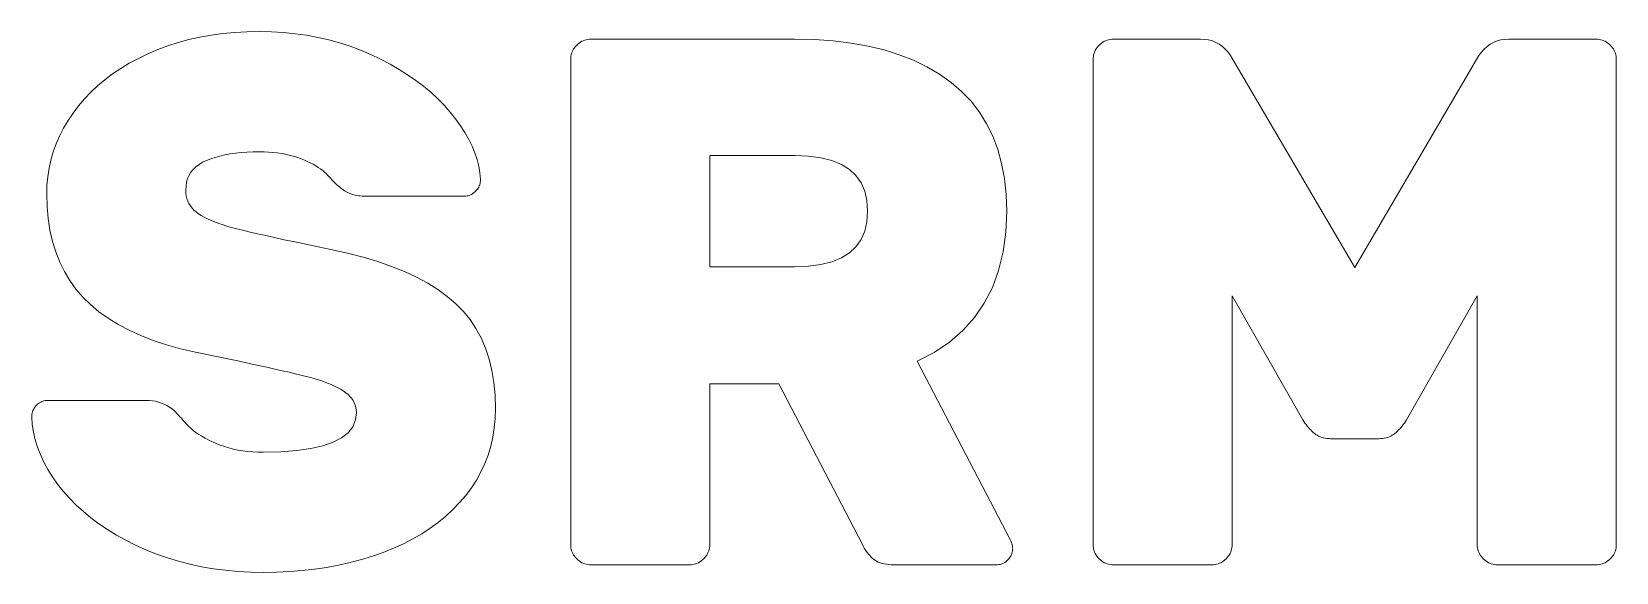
# Model space of a CAD drawing. Extents: x 90.5 to 132.7, y 111.1 to 125.5.
import ezdxf

# ---------------------------------------------------------------- set-up
doc = ezdxf.new("R2010")
doc.units = 0

msp = doc.modelspace()

# ---------------------------------------------------------------- linework, layer by layer
at = {"color": 7, "lineweight": 13}
for points in [[(102.479996, 121.560005), (102.478699, 121.524506), (102.4748, 121.490005), (102.4683, 121.456505), (102.459198, 121.424004), (102.447502, 121.392502), (102.433197, 121.362), (102.416298, 121.332504), (102.396797, 121.304001), (102.374702, 121.276505), (102.349998, 121.25), (102.3237, 121.225304), (102.296799, 121.203201), (102.269302, 121.183701), (102.241196, 121.166801), (102.212502, 121.152504), (102.183197, 121.1408), (102.153297, 121.131699), (102.122803, 121.125206), (102.091698, 121.1213), (102.059998, 121.120003), (99.440002, 121.120003), (99.385201, 121.120705), (99.332802, 121.122803), (99.282799, 121.126305), (99.235199, 121.131203), (99.190002, 121.137505), (99.147202, 121.145203), (99.106796, 121.154305), (99.068802, 121.164803), (99.033203, 121.176704), (99, 121.190002), (98.967598, 121.205101), (98.934402, 121.222404), (98.900398, 121.241905), (98.865601, 121.263603), (98.830002, 121.287506), (98.793602, 121.313599), (98.756401, 121.341904), (98.718399, 121.372406), (98.679596, 121.405106), (98.639999, 121.440002), (98.630203, 121.449905), (98.616798, 121.4636), (98.5998, 121.481102), (98.579201, 121.502403), (98.555, 121.527504), (98.527199, 121.556404), (98.495796, 121.589104), (98.4608, 121.625603), (98.422203, 121.665901), (98.379997, 121.710007), (98.333496, 121.755501), (98.281998, 121.800003), (98.225502, 121.843506), (98.164001, 121.886002), (98.097504, 121.927505), (98.026001, 121.968002), (97.949501, 122.0075), (97.867996, 122.046005), (97.781502, 122.083504), (97.690002, 122.120003), (97.594498, 122.154205), (97.496002, 122.184799), (97.394501, 122.2118), (97.290001, 122.235199), (97.182503, 122.255005), (97.071999, 122.271202), (96.958496, 122.283806), (96.842003, 122.292801), (96.722504, 122.298203), (96.599998, 122.300003), (96.431099, 122.297699), (96.268402, 122.290802), (96.1119, 122.279305), (95.961601, 122.263206), (95.817497, 122.2425), (95.679604, 122.217201), (95.547897, 122.187302), (95.422401, 122.152802), (95.303101, 122.113701), (95.190002, 122.07), (95.085503, 122.020706), (94.991997, 121.964806), (94.9095, 121.902306), (94.837997, 121.833206), (94.777496, 121.7575), (94.727997, 121.675201), (94.689499, 121.586304), (94.662003, 121.490799), (94.6455, 121.388702), (94.639999, 121.279999), (94.643402, 121.201706), (94.653603, 121.126801), (94.670601, 121.055305), (94.694397, 120.987206), (94.724998, 120.922501), (94.762398, 120.861206), (94.806602, 120.803299), (94.857597, 120.748802), (94.915398, 120.697701), (94.980003, 120.650002), (95.051697, 120.6045), (95.130798, 120.560005), (95.2173, 120.516502), (95.311203, 120.473999), (95.412498, 120.432503), (95.521202, 120.392006), (95.637299, 120.352501), (95.760803, 120.314003), (95.891701, 120.276505), (96.029999, 120.240005), (96.182503, 120.202202), (96.356003, 120.160805), (96.550499, 120.115799), (96.765999, 120.0672), (97.002502, 120.014999), (97.260002, 119.959206), (97.538498, 119.899803), (97.837997, 119.8368), (98.158501, 119.770203), (98.5, 119.700005), (98.940002, 119.602806), (99.356003, 119.495201), (99.748001, 119.377205), (100.115997, 119.248802), (100.459999, 119.110001), (100.779999, 118.9608), (101.075996, 118.801201), (101.348, 118.631203), (101.596001, 118.450806), (101.82, 118.260002), (102.0214, 118.055603), (102.201599, 117.834404), (102.360596, 117.596405), (102.498398, 117.341606), (102.614998, 117.07), (102.710403, 116.781601), (102.784599, 116.476402), (102.837601, 116.154404), (102.8694, 115.815605), (102.879997, 115.460007), (102.872101, 115.199303), (102.848396, 114.945206), (102.808899, 114.697701), (102.753601, 114.456802), (102.682503, 114.222504), (102.595596, 113.994804), (102.492897, 113.773705), (102.374397, 113.559204), (102.240097, 113.351303), (102.089996, 113.150002), (101.925797, 112.956604), (101.749199, 112.7724), (101.560196, 112.597404), (101.358803, 112.431602), (101.144997, 112.275002), (100.9188, 112.127602), (100.680199, 111.989403), (100.429199, 111.860405), (100.165802, 111.740601), (99.889999, 111.630005), (99.604301, 111.529305), (99.311203, 111.439201), (99.010696, 111.359703), (98.702797, 111.290802), (98.387497, 111.232506), (98.064804, 111.184807), (97.734703, 111.147705), (97.397202, 111.121201), (97.052299, 111.105301), (96.699997, 111.100006), (96.3592, 111.106003), (96.024803, 111.124001), (95.6968, 111.153999), (95.375198, 111.196007), (95.059998, 111.25), (94.751198, 111.316002), (94.448799, 111.394005), (94.152802, 111.484001), (93.863197, 111.586006), (93.580002, 111.700005), (93.306, 111.823601), (93.043999, 111.954407), (92.793999, 112.0924), (92.556, 112.237602), (92.330002, 112.389999), (92.115997, 112.549606), (91.914001, 112.7164), (91.723999, 112.890404), (91.545998, 113.071602), (91.379997, 113.260002), (91.2276, 113.452606), (91.090401, 113.6464), (90.968399, 113.8414), (90.861603, 114.037605), (90.769997, 114.235001), (90.693604, 114.433601), (90.632401, 114.6334), (90.586403, 114.834404), (90.555603, 115.036606), (90.540001, 115.240005), (90.541298, 115.275505), (90.545197, 115.310005), (90.551697, 115.343506), (90.560799, 115.375999), (90.572502, 115.407501), (90.5868, 115.438004), (90.603699, 115.467499), (90.623199, 115.496002), (90.645302, 115.523506), (90.669998, 115.550003), (90.696297, 115.574699), (90.723198, 115.596802), (90.750702, 115.616302), (90.778801, 115.633202), (90.807503, 115.647507), (90.8368, 115.659203), (90.866699, 115.668304), (90.897202, 115.674805), (90.928299, 115.678703), (90.959999, 115.68), (93.580002, 115.68), (93.666801, 115.6772), (93.751198, 115.6688), (93.833199, 115.6548), (93.912804, 115.635201), (93.989998, 115.610001), (94.064796, 115.579201), (94.137199, 115.542801), (94.207199, 115.500801), (94.274803, 115.453201), (94.339996, 115.400002), (94.353996, 115.385704), (94.372002, 115.366806), (94.393997, 115.3433), (94.419998, 115.315201), (94.449997, 115.282501), (94.484001, 115.245201), (94.522003, 115.2033), (94.564003, 115.156799), (94.610001, 115.105705), (94.660004, 115.050003), (94.714699, 114.992599), (94.774803, 114.936401), (94.840302, 114.881401), (94.911201, 114.827606), (94.987503, 114.775002), (95.069199, 114.723602), (95.156303, 114.673401), (95.248802, 114.624405), (95.346703, 114.576599), (95.449997, 114.530006), (95.557899, 114.486305), (95.669601, 114.447205), (95.785103, 114.412704), (95.904404, 114.382805), (96.027496, 114.357506), (96.154404, 114.3368), (96.285103, 114.320702), (96.419601, 114.309204), (96.557899, 114.302299), (96.699997, 114.300003), (97.171204, 114.3106), (97.592796, 114.3424), (97.964798, 114.395401), (98.287201, 114.469604), (98.559998, 114.565002), (98.783203, 114.681602), (98.956802, 114.819405), (99.080803, 114.978401), (99.155197, 115.1586), (99.18, 115.360001), (99.176498, 115.426903), (99.166, 115.4916), (99.148499, 115.5541), (99.124001, 115.614403), (99.092499, 115.672501), (99.054001, 115.728401), (99.008499, 115.782104), (98.956001, 115.833603), (98.8965, 115.882904), (98.830002, 115.93), (98.757103, 115.975304), (98.678398, 116.019203), (98.593903, 116.061707), (98.503601, 116.102806), (98.407501, 116.142502), (98.305603, 116.180801), (98.197899, 116.217705), (98.084396, 116.253204), (97.965103, 116.2873), (97.839996, 116.32), (97.704399, 116.353401), (97.553596, 116.389603), (97.387604, 116.428604), (97.206398, 116.470406), (97.010002, 116.514999), (96.798401, 116.562401), (96.571602, 116.612602), (96.329597, 116.665604), (96.072403, 116.721405), (95.800003, 116.780006), (94.900002, 116.960007), (94.5028, 117.053902), (94.127197, 117.159607), (93.773201, 117.2771), (93.440804, 117.406403), (93.129997, 117.547501), (92.840797, 117.700401), (92.573196, 117.865105), (92.327202, 118.041603), (92.102798, 118.229904), (91.900002, 118.43), (91.717598, 118.642906), (91.554398, 118.869606), (91.4104, 119.1101), (91.285599, 119.364403), (91.18, 119.6325), (91.093597, 119.914406), (91.026398, 120.210106), (90.978401, 120.5196), (90.9496, 120.842903), (90.940002, 121.18), (90.946999, 121.410301), (90.968002, 121.637199), (91.002998, 121.860703), (91.052002, 122.080803), (91.114998, 122.297501), (91.192001, 122.510803), (91.282997, 122.720703), (91.388, 122.9272), (91.507004, 123.130302), (91.639999, 123.330002), (91.785904, 123.524002), (91.943604, 123.710007), (92.113098, 123.888), (92.294403, 124.058006), (92.487503, 124.220001), (92.692398, 124.374001), (92.909103, 124.520004), (93.137596, 124.658005), (93.377899, 124.788002), (93.629997, 124.910004), (93.891899, 125.022102), (94.161598, 125.122406), (94.439102, 125.210899), (94.724403, 125.287605), (95.017502, 125.352501), (95.318398, 125.405602), (95.627098, 125.446899), (95.943604, 125.476402), (96.267899, 125.494102), (96.599998, 125.5), (96.921204, 125.493904), (97.236801, 125.475601), (97.546799, 125.445099), (97.851196, 125.402405), (98.150002, 125.347504), (98.443199, 125.280403), (98.730797, 125.201103), (99.012802, 125.109604), (99.2892, 125.005905), (99.559998, 124.889999), (99.822296, 124.7649), (100.073196, 124.633606), (100.312698, 124.496101), (100.540802, 124.352402), (100.7575, 124.202499), (100.962799, 124.046402), (101.1567, 123.884102), (101.339203, 123.715607), (101.5103, 123.540901), (101.669998, 123.360001), (101.816696, 123.176407), (101.948799, 122.993607), (102.066299, 122.8116), (102.169197, 122.630402), (102.2575, 122.450005), (102.3312, 122.270401), (102.390297, 122.091606), (102.434799, 121.913605), (102.464699, 121.736404)], [(110.839996, 125.300003), (111.363998, 125.288506), (111.863998, 125.254005), (112.339996, 125.196503), (112.792, 125.116005), (113.220001, 125.012505), (113.624001, 124.886002), (114.003998, 124.736504), (114.360001, 124.564003), (114.692001, 124.3685), (115, 124.150002), (115.281204, 123.908707), (115.532799, 123.644806), (115.754799, 123.358299), (115.947205, 123.049202), (116.110001, 122.717499), (116.243195, 122.363205), (116.346802, 121.986305), (116.420799, 121.586807), (116.465202, 121.164703), (116.479996, 120.720001), (116.4562, 120.158005), (116.384796, 119.632004), (116.2658, 119.142006), (116.099197, 118.688004), (115.885002, 118.270004), (115.623199, 117.888), (115.313797, 117.542), (114.956802, 117.232002), (114.5522, 116.958), (114.099998, 116.720001), (116.580002, 111.960007), (116.5914, 111.936203), (116.601601, 111.912804), (116.610596, 111.889801), (116.618401, 111.867203), (116.625, 111.845001), (116.630402, 111.823204), (116.634598, 111.801804), (116.637604, 111.7808), (116.639397, 111.760201), (116.639999, 111.740005), (116.638702, 111.704506), (116.634796, 111.670006), (116.628296, 111.636505), (116.619202, 111.604004), (116.607498, 111.572502), (116.593201, 111.542), (116.576294, 111.512505), (116.556801, 111.484001), (116.534698, 111.456505), (116.510002, 111.43), (116.483498, 111.405304), (116.456001, 111.383202), (116.427498, 111.363701), (116.398003, 111.346802), (116.3675, 111.332504), (116.335999, 111.320801), (116.303497, 111.311707), (116.269997, 111.305206), (116.235497, 111.3013), (116.199997, 111.300003), (113.479996, 111.300003), (113.409798, 111.301506), (113.343201, 111.306), (113.280197, 111.313499), (113.220802, 111.324005), (113.165001, 111.337502), (113.112801, 111.354004), (113.064201, 111.373505), (113.019196, 111.396004), (112.977798, 111.421501), (112.940002, 111.450005), (112.904602, 111.480904), (112.870399, 111.513603), (112.837402, 111.548103), (112.805603, 111.584404), (112.775002, 111.622505), (112.745598, 111.662399), (112.7174, 111.704102), (112.690399, 111.747604), (112.664597, 111.7929), (112.639999, 111.840004), (110.419998, 116.120003), (108.580002, 116.120003), (108.580002, 111.840004), (108.5784, 111.7966), (108.573601, 111.754402), (108.565598, 111.713402), (108.554398, 111.673599), (108.540001, 111.635002), (108.5224, 111.597603), (108.501602, 111.561401), (108.4776, 111.526405), (108.450401, 111.492599), (108.419998, 111.460007), (108.387398, 111.429604), (108.3536, 111.402405), (108.318604, 111.378403), (108.282402, 111.357605), (108.244995, 111.340004), (108.206398, 111.3256), (108.166595, 111.3144), (108.125603, 111.306404), (108.083397, 111.301605), (108.040001, 111.300003), (105.419998, 111.300003), (105.376602, 111.301605), (105.334396, 111.306404), (105.293396, 111.3144), (105.253601, 111.3256), (105.214996, 111.340004), (105.177597, 111.357605), (105.141403, 111.378403), (105.1064, 111.402405), (105.072601, 111.429604), (105.040001, 111.460007), (105.009598, 111.492599), (104.982399, 111.526405), (104.958397, 111.561401), (104.937599, 111.597603), (104.919998, 111.635002), (104.905602, 111.673599), (104.894402, 111.713402), (104.886398, 111.754402), (104.881599, 111.7966), (104.879997, 111.840004), (104.879997, 124.760002), (104.881599, 124.803406), (104.886398, 124.845604), (104.894402, 124.886604), (104.905602, 124.926407), (104.919998, 124.965004), (104.937599, 125.002403), (104.958397, 125.038605), (104.982399, 125.073601), (105.009598, 125.107407), (105.040001, 125.139999), (105.072601, 125.170403), (105.1064, 125.197601), (105.141403, 125.221603), (105.177597, 125.242401), (105.214996, 125.260002), (105.253601, 125.274406), (105.293396, 125.285606), (105.334396, 125.293602), (105.376602, 125.298401), (105.419998, 125.300003)], [(122.479996, 118.460007), (122.479996, 111.840004), (122.478401, 111.7966), (122.473602, 111.754402), (122.465599, 111.713402), (122.454399, 111.673599), (122.440002, 111.635002), (122.422394, 111.597603), (122.401596, 111.561401), (122.377594, 111.526405), (122.350403, 111.492599), (122.32, 111.460007), (122.287399, 111.429604), (122.253601, 111.402405), (122.218597, 111.378403), (122.182404, 111.357605), (122.145004, 111.340004), (122.1064, 111.3256), (122.066597, 111.3144), (122.025604, 111.306404), (121.983398, 111.301605), (121.940002, 111.300003), (119.32, 111.300003), (119.276596, 111.301605), (119.234398, 111.306404), (119.193398, 111.3144), (119.153603, 111.3256), (119.114998, 111.340004), (119.077599, 111.357605), (119.041397, 111.378403), (119.006401, 111.402405), (118.972595, 111.429604), (118.940002, 111.460007), (118.909599, 111.492599), (118.882401, 111.526405), (118.858398, 111.561401), (118.837601, 111.597603), (118.82, 111.635002), (118.805603, 111.673599), (118.794403, 111.713402), (118.7864, 111.754402), (118.781601, 111.7966), (118.779999, 111.840004), (118.779999, 124.760002), (118.781601, 124.803406), (118.7864, 124.845604), (118.794403, 124.886604), (118.805603, 124.926407), (118.82, 124.965004), (118.837601, 125.002403), (118.858398, 125.038605), (118.882401, 125.073601), (118.909599, 125.107407), (118.940002, 125.139999), (118.972595, 125.170403), (119.006401, 125.197601), (119.041397, 125.221603), (119.077599, 125.242401), (119.114998, 125.260002), (119.153603, 125.274406), (119.193398, 125.285606), (119.234398, 125.293602), (119.276596, 125.298401), (119.32, 125.300003), (121.639999, 125.300003), (121.749397, 125.294601), (121.8536, 125.278404), (121.952599, 125.251404), (122.046402, 125.213608), (122.134995, 125.165001), (122.218399, 125.105606), (122.2966, 125.0354), (122.369598, 124.954407), (122.437401, 124.862602), (122.5, 124.760002), (125.739998, 119.220001), (128.979996, 124.760002), (129.042603, 124.862602), (129.110397, 124.954399), (129.183395, 125.0354), (129.261597, 125.105606), (129.345001, 125.165001), (129.433594, 125.2136), (129.527405, 125.251404), (129.626404, 125.278404), (129.730591, 125.294601), (129.839996, 125.300003), (132.160004, 125.300003), (132.2034, 125.298401), (132.245605, 125.293602), (132.286606, 125.285599), (132.326401, 125.274406), (132.36499, 125.260002), (132.402405, 125.242401), (132.438599, 125.221603), (132.473602, 125.197601), (132.507401, 125.170403), (132.540009, 125.139999), (132.570404, 125.107407), (132.597595, 125.073601), (132.621597, 125.038605), (132.642395, 125.002403), (132.660004, 124.965004), (132.674408, 124.926407), (132.685608, 124.886604), (132.693604, 124.845604), (132.698395, 124.803406), (132.699997, 124.760002), (132.699997, 111.840004), (132.698395, 111.7966), (132.693604, 111.754402), (132.685608, 111.713402), (132.674408, 111.673599), (132.660004, 111.635002), (132.642395, 111.597603), (132.621597, 111.561401), (132.597595, 111.526405), (132.570404, 111.492599), (132.540009, 111.460007), (132.507401, 111.429604), (132.473602, 111.402405), (132.438599, 111.378403), (132.402405, 111.357605), (132.36499, 111.340004), (132.326401, 111.3256), (132.286606, 111.3144), (132.245605, 111.306404), (132.2034, 111.301605), (132.160004, 111.300003), (129.540009, 111.300003), (129.496597, 111.301605), (129.454407, 111.306404), (129.413391, 111.3144), (129.373596, 111.3256), (129.334991, 111.340004), (129.297607, 111.357605), (129.261398, 111.378403), (129.22641, 111.402405), (129.192596, 111.429604), (129.160004, 111.460007), (129.129608, 111.492599), (129.102402, 111.526405), (129.0784, 111.561401), (129.057602, 111.597603), (129.040009, 111.635002), (129.025604, 111.673599), (129.014404, 111.713402), (129.006409, 111.754402), (129.001602, 111.7966), (129, 111.840004), (129, 118.460007), (127.119995, 115.160004), (127.091698, 115.116806), (127.062805, 115.075203), (127.033295, 115.035202), (127.003204, 114.996803), (126.972504, 114.960007), (126.9412, 114.924805), (126.909302, 114.891205), (126.876801, 114.8592), (126.843704, 114.828804), (126.809998, 114.800003), (126.775101, 114.773399), (126.738403, 114.749603), (126.699898, 114.7286), (126.659599, 114.710403), (126.6175, 114.695), (126.573593, 114.682404), (126.527901, 114.6726), (126.4804, 114.665604), (126.431099, 114.6614), (126.380005, 114.660004), (125.099998, 114.660004), (125.048904, 114.6614), (124.999603, 114.665604), (124.952103, 114.6726), (124.906403, 114.682404), (124.862503, 114.695), (124.820404, 114.710403), (124.780098, 114.7286), (124.7416, 114.749603), (124.704895, 114.773399), (124.669998, 114.800003), (124.636299, 114.828804), (124.603195, 114.8592), (124.570702, 114.891205), (124.538803, 114.924805), (124.5075, 114.960007), (124.476799, 114.996803), (124.446701, 115.035202), (124.417198, 115.075203), (124.388306, 115.116806), (124.360001, 115.160004)], [(110.839996, 119.240005), (111.208603, 119.254807), (111.538399, 119.299202), (111.829399, 119.373199), (112.081604, 119.476807), (112.294998, 119.610001), (112.469597, 119.772804), (112.6054, 119.965202), (112.7024, 120.187202), (112.760597, 120.438805), (112.779999, 120.720001), (112.760597, 121.001205), (112.7024, 121.2528), (112.6054, 121.4748), (112.469597, 121.667206), (112.294998, 121.830002), (112.081596, 121.963203), (111.829399, 122.066803), (111.538399, 122.1408), (111.208603, 122.185204), (110.839996, 122.200005), (108.580002, 122.200005), (108.580002, 119.240005)]]:
    msp.add_lwpolyline(points, close=True, dxfattribs=at)

doc.saveas('drawing.dxf')
